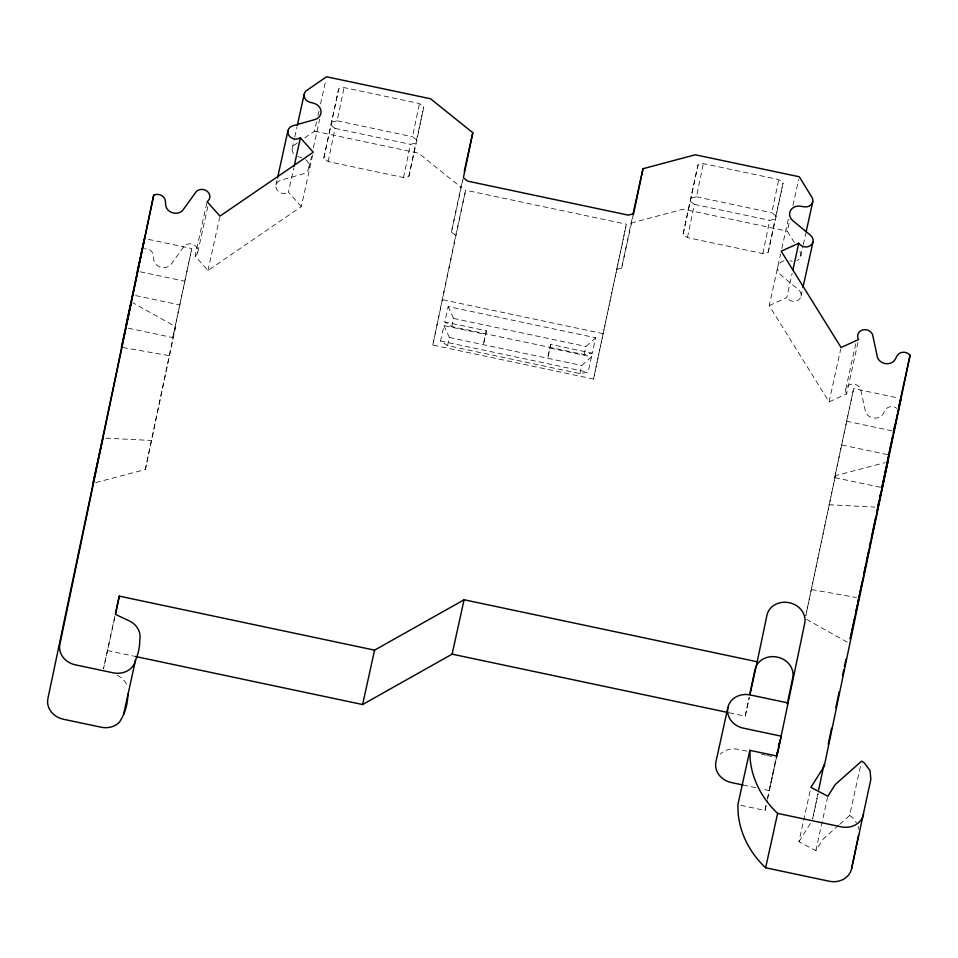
<?xml version="1.0" encoding="UTF-8"?>
<svg xmlns="http://www.w3.org/2000/svg" width="958" height="958" viewBox="0 0 958 958"><rect width="100%" height="100%" fill="white"/><g stroke="black" fill="none" stroke-linecap="round" stroke-linejoin="round"><path stroke-width="0.72" stroke-dasharray="4.79 3.59" d="M486.377 330.785L483.395 344.676L486.377 330.785L444.775 321.984L448.164 306.572L595.672 337.779L592.272 353.191L584.117 354.604L451.745 326.606L444.775 321.984M550.084 347.407L550.67 344.389L592.272 353.191M114.876 616.186L103.5 668.792L114.852 617.263M95.764 482.569L145.329 469.516L175.506 326.654L132.647 302.632M128.396 328.211L172.811 337.611L191.792 248.553L145.939 238.853M172.811 337.611L191.792 248.553M145.329 469.516L175.506 326.654M323.804 158.226L338.701 88.902L344.078 87.597L419.436 103.548L423.795 106.913L416.862 140.096L408.898 176.224L403.522 177.529L328.151 161.591L323.804 158.226L338.701 88.902M328.151 161.591L335.084 128.396L330.738 125.031M331.767 122.097L337.144 120.792L344.078 87.597M403.522 177.529L410.455 144.335L415.832 143.029L423.795 106.913M416.862 140.096L412.503 136.743L419.436 103.548M408.898 176.224L415.832 143.029M455.649 235.536L465.624 190.199L626.364 224.208L593.493 379.069L432.765 345.06L455.649 235.536L451.422 232.135L462.403 179.96M432.765 345.06L465.624 190.199M593.493 379.069L626.364 224.208M616.377 269.533L621.61 268.132L632.591 215.969M683.102 234.231L697.987 164.908L703.376 163.602L778.734 179.553L783.093 182.906L776.16 216.101L768.196 252.229L762.819 253.535L687.449 237.596L683.102 234.231L697.987 164.908M687.449 237.596L694.382 204.401L690.035 201.036M691.053 198.102L696.442 196.797L703.376 163.602M762.819 253.535L769.753 220.34L775.13 219.035L783.093 182.906M776.16 216.101L771.801 212.736L778.734 179.553M768.196 252.229L775.13 219.035M729.182 712.764L745.216 716.153L749.156 697.28M740.726 805.319L765.011 810.456L767.142 800.241M767.454 798.78L776.1 757.347M835.364 475.719L805.798 615.659L835.364 475.719L884.929 462.666M880.51 487.311L834.669 477.623L853.65 388.553L898.053 397.953M834.669 477.623L853.65 388.553M817.785 794.158L812.576 819.042L818.264 793.308M312.655 155.088L301.291 206.617L207.982 270.503L195.121 256.085L206.784 203.132M197.779 252.194L208.185 204.964M207.982 270.503L219.657 217.55M275.964 185.098L277.221 179.374M292.226 148.514L294.429 138.503M294.753 137.066L296.956 127.043M301.291 206.617L288.43 192.199L293.783 167.866M304.716 137.892L314.547 131.162L316.751 121.151M318.008 115.415L318.954 111.128M320.535 103.967L325.9 79.634M308.943 167.818L311.458 156.37M313.35 147.772L319.661 119.151M451.422 232.135L463.085 179.17M550.67 344.389L547.689 358.28L549.868 348.017L591.469 356.819L588.08 372.231L579.925 373.644L447.554 345.634L440.572 341.024L443.973 325.612L485.574 334.414M447.554 345.634L449.35 337.479L443.973 325.612M451.745 326.606L453.541 318.439L448.164 306.572M579.925 373.644L581.722 365.477L591.469 356.819M584.117 354.604L585.913 346.449L595.672 337.779M621.61 268.132L633.274 215.179M857.985 342.377L846.633 393.906L829.077 401.893L769.238 305.602L780.59 254.074M781.86 248.385L788.482 218.328M794.386 242.578L787.296 231.165L789.823 219.717M792.973 205.407L798.649 179.637M769.238 305.602L786.781 297.615L792.146 273.281M800.78 256.097L802.996 246.074M803.307 244.649L805.834 233.189M801.032 296.178L802.301 290.442M745.216 716.153L749.312 697.556M829.077 401.893L840.753 348.928M845.758 389.271L855.841 343.467M776.423 757.622L769.166 790.542L761.897 789.009M765.011 810.456L766.268 804.732M767.538 799.008L776.675 757.503M838.597 825.317L823.161 839.028L815.845 850.668L798.936 841.735L810.6 788.781M815.845 850.668L827.52 797.715M839.699 824.335L849.614 815.509L860.655 765.418M798.936 841.735L812.276 820.503M195.121 256.085L196.067 255.295A7.736 6.778 12.4 0 0 195.192 245.643A7.736 6.778 12.4 0 0 184.355 245.895L170.548 265.007A9.664 8.478 12.4 0 1 160.118 267.031A9.664 8.478 12.4 0 1 153.615 259.055L153.436 255.642A7.736 6.778 12.4 0 0 144.454 248.805M297.339 142.946L293.938 145.412A7.736 6.778 12.4 0 0 294.813 155.064M631.011 223.118L683.293 209.167L787.296 231.165M105.871 438.141L151.711 440.5M828.969 504.734L874.81 507.093M789.703 260.804L792.242 261.211M122.804 347.491L169.111 355.658M811.582 589.577L856.428 597.493M337.144 120.792L412.503 136.743M696.442 196.797L771.801 212.736M335.084 128.396L410.455 144.335M694.382 204.401L769.753 220.34M314.547 131.162L418.55 153.172L460.822 187.121M442.752 299.734L603.48 333.743M453.541 318.439L585.913 346.449M140.191 271.785L184.595 281.185M846.453 421.185L893.73 431.196M449.35 337.479L581.722 365.477M440.572 341.024L588.08 372.231M135.593 295.579L179.996 304.979M841.854 444.979L889.132 454.978M747.012 751.192L738.283 749.348A19.328 16.957 12.4 0 0 720.177 754.185M761.562 754.269L765.921 755.191M767.382 755.503L771.741 756.425M107.308 650.53L133.569 656.086M742.989 785.009L756.078 787.775M297.998 156.657L301.734 157.639M806.48 619.311L848.046 642.602M849.614 815.509L852.416 817.402L856.452 822.79M799.906 251.451L800.469 252.565A7.736 6.778 12.4 0 1 797.008 260.612M846.633 393.906L846.07 392.804A7.736 6.778 12.4 0 1 850.74 384.314A7.736 6.778 12.4 0 1 860.559 388.936L865.553 412.024A9.664 8.478 12.4 0 0 874.283 418.107A9.664 8.478 12.4 0 0 883.432 413.437L884.964 410.383A7.736 6.778 12.4 0 1 896.999 408.503M858.2 826.419L858.464 829.365M117.139 675.198A19.328 16.957 12.4 0 1 127.007 685.365M783.991 260.804A9.664 8.478 12.4 0 0 780.878 275.078L798.541 289.699A7.736 6.778 12.4 0 1 798.325 300.094A7.736 6.778 12.4 0 1 786.781 297.615M305.71 159.627A9.664 8.478 12.4 0 1 302.848 173.961L280.826 180.188A7.736 6.778 12.4 0 0 276.862 189.792A7.736 6.778 12.4 0 0 288.43 192.199"/><path stroke-width="1.44" d="M642.998 168.728L633.597 213.742L628.364 215.143L467.624 181.134L463.397 177.745L472.809 132.731L430.537 98.77L326.522 76.772L305.913 91.022A7.736 6.778 12.4 0 0 309.973 102.267L313.709 103.248A9.664 8.478 12.4 0 1 321.062 111.379A9.664 8.478 12.4 0 1 314.835 119.57L292.813 125.785A7.736 6.778 12.4 0 0 288.849 135.401A7.736 6.778 12.4 0 0 300.405 137.796L313.278 152.226L219.969 216.113L207.096 201.695L208.054 200.905A7.736 6.778 12.4 0 0 207.179 191.253A7.736 6.778 12.4 0 0 196.342 191.504L182.523 210.616A9.664 8.478 12.4 0 1 172.105 212.64A9.664 8.478 12.4 0 1 165.602 204.665L165.423 201.252A7.736 6.778 12.4 0 0 153.687 195.204L59.887 644.231A19.328 16.957 12.4 0 0 75.323 664.828L113.152 672.827A19.328 16.957 12.4 0 0 135.521 660.23A64.821 56.857 12.4 0 0 139.796 639.8A19.328 16.957 12.4 0 0 129.126 620.808L115.475 614.401L119.295 596.139L374.578 650.147L464.091 599.768L757.203 661.762L766.915 615.299A19.328 16.957 12.4 0 1 789.284 602.702A19.328 16.957 12.4 0 1 804.732 623.299L776.998 756.066L749.851 750.33L737.864 804.72L738.151 813.342A96.65 84.771 12.4 0 0 765.634 867.78L829.209 881.228A19.328 16.957 12.4 0 0 851.59 868.631L870.846 779.381L870.056 770.555L864.403 763.011L861.601 761.119L835.148 784.638L827.832 796.278L810.911 787.344L824.263 766.113L910.1 355.214A7.736 6.778 12.4 0 0 896.939 355.993L895.407 359.046A9.664 8.478 12.4 0 1 886.27 363.717A9.664 8.478 12.4 0 1 877.54 357.633L872.546 334.546A7.736 6.778 12.4 0 0 862.715 329.923A7.736 6.778 12.4 0 0 858.057 338.414L858.619 339.515L841.064 347.503L781.213 251.212L798.768 243.224A7.736 6.778 12.4 0 0 810.312 245.703A7.736 6.778 12.4 0 0 810.528 235.309L792.865 220.687A9.664 8.478 12.4 0 1 790.434 210.664A9.664 8.478 12.4 0 1 800.421 206.198L804.229 206.82A7.736 6.778 12.4 0 0 812.444 198.174L799.283 176.775L695.28 154.777L642.998 168.728L632.903 214.532M749.767 694.37L754.928 669.69M776.591 755.012L777.201 752.102M778.423 746.258L779.034 743.348M787.26 703.95L792.745 677.689A19.328 16.957 12.4 0 0 778.1 657.284A19.328 16.957 12.4 0 0 755.287 668.289M818.695 789.763L823.892 764.879M828.179 744.378L831.544 728.284M835.819 707.782L839.184 691.688M842.549 675.582L843.77 669.726M844.381 666.792L845.914 659.475M852.632 627.334L850.189 639.022L887.755 461.912L879.959 497.322M853.015 625.766L854.536 618.449M855.985 611.252L857.29 605.276M857.817 602.486L862.176 581.865M863.625 574.728L865.852 564.31M866.367 561.58L868.906 549.676M869.421 546.958L870.642 541.114M871.253 538.192L875.636 517.488M877.049 510.434L879.193 500.208M879.803 497.286L880.414 494.364M892.616 435.914L881.947 487.622L900.927 398.552L894.353 428.358M893.227 432.992L894.76 425.675M851.59 868.631L858.56 835.232M153.687 195.204L47.9 698.621A19.328 16.957 12.4 0 0 63.348 719.219L101.165 727.218A19.328 16.957 12.4 0 0 119.271 722.38A64.821 56.857 12.4 0 0 127.809 694.191M137.317 271.186L144.514 238.542L125.534 327.612M121.367 347.227L131.342 301.902M92.926 483.323L102.913 437.998M115.511 613.324L119.295 596.139M123.546 714.62L135.521 660.23M277.533 177.948L287.939 130.707M297.267 125.618L304.213 94.123M294.106 166.429L300.405 137.796M464.295 171.374L472.809 132.731M135.03 656.398L362.603 704.537L374.578 650.147M362.603 704.537L452.104 654.158L464.091 599.768M792.781 270.419L798.768 243.224M806.145 231.764L812.767 201.707M802.924 287.58L813.019 241.787M788.087 702.956L750.27 694.957A19.328 16.957 12.4 0 0 727.888 707.555L715.901 761.945A19.328 16.957 12.4 0 0 731.349 782.542L742.989 785.009M749.946 694.694L757.203 661.762M776.734 756.185L781.153 736.151L743.336 728.152A19.328 16.957 12.4 0 1 727.888 707.555M765.634 867.78L777.621 813.39A96.65 84.771 12.4 0 1 750.138 758.952L749.851 750.33M899.059 405.318L910.1 355.214M878.079 505.824L879.336 500.16M452.104 654.158L727.721 712.453M777.621 813.39L841.196 826.838A19.328 16.957 12.4 0 0 863.565 814.24"/></g></svg>
